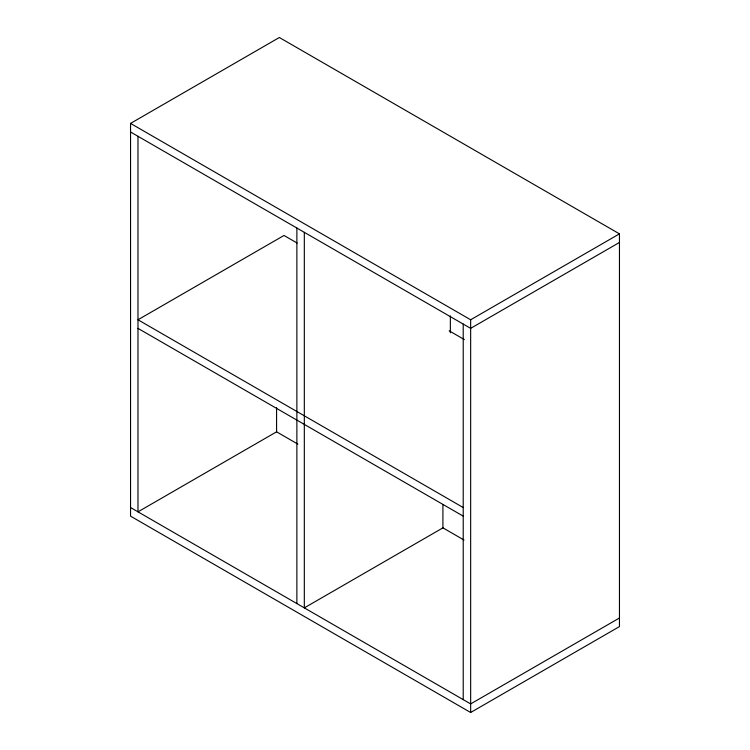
<?xml version="1.0" encoding="UTF-8"?>
<svg xmlns="http://www.w3.org/2000/svg" width="750" height="750" viewBox="0 0 750 750"><rect width="100%" height="100%" fill="white"/><g stroke="black" fill="none" stroke-linecap="round" stroke-linejoin="round"><path stroke-width="1.12" d="M130.547 123.412L279.347 37.5L619.453 233.859L619.453 626.587L470.653 712.5L130.547 516.141L130.547 123.412L470.653 319.772L619.453 233.859M276.666 431.775L137.981 511.847L137.981 136.294M619.453 242.456L470.653 328.359L130.547 132M443.259 527.663L304.322 607.875L304.322 232.331M619.453 618L470.653 703.913L130.547 507.544M297.188 243.066L284.016 235.463L137.981 319.772L463.219 507.544M449.166 330.806L464.363 339.581M137.981 328.369L463.219 516.131M297.853 444.113L276.581 431.822L276.581 407.569M442.744 527.756L464.016 540.037M470.653 319.772L470.653 712.5M463.219 324.066L463.219 699.609M450.356 315.909L450.356 332.869M442.913 504.759L442.913 527.859M296.878 228.028L296.878 603.581"/></g></svg>
